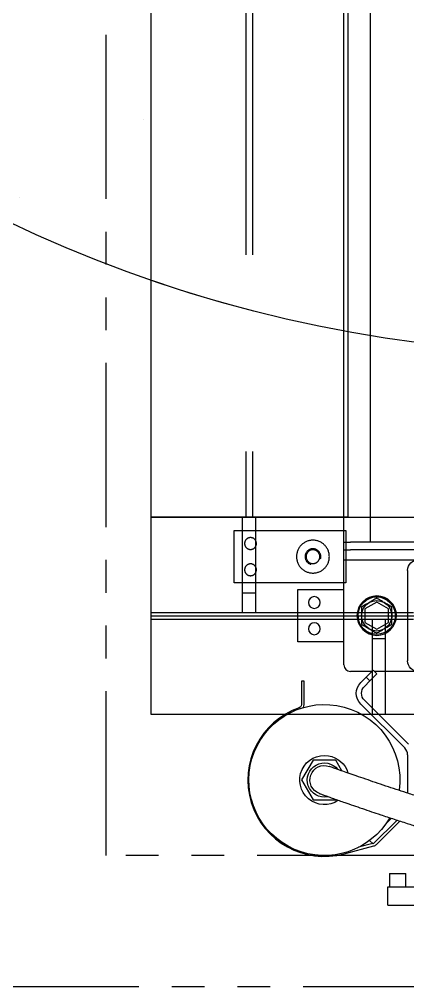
# Model space of a CAD drawing. Header units: millimetres. Extents: x 10462777 to 22643323, y 453826 to 1389191.
# Drawn here: x 11307472 to 11308063, y 593867 to 595340 of the extents above; entities that cross this region are included whole.
import ezdxf

# ---------------------------------------------------------------- set-up
doc = ezdxf.new("R2010")
doc.units = ezdxf.units.MM
doc.header["$LTSCALE"] = 200
doc.header["$MEASUREMENT"] = 0
doc.linetypes.add('DASHED', pattern=[3.5, 2, -1.5])
doc.linetypes.add('PHANTOM', pattern=[2.5, 1.25, -0.25, 0.25, -0.25, 0.25, -0.25])
doc.layers.get('0').update_dxf_attribs({"linetype": 'CONTINUOUS'})
doc.layers.add('2', color=2, linetype='CONTINUOUS')
doc.layers.add('DV1_DEFAULT', color=7, linetype='CONTINUOUS')
for name, color, linetype, true_color in [('203', 7, 'CONTINUOUS', 0xffffff), ('TOP$1', 7, 'CONTINUOUS', 0xffffff), ('TOP$23', 7, 'CONTINUOUS', 0xffffff)]:
    doc.layers.add(name, color=color, linetype=linetype, true_color=true_color)
doc.layers.add('LAYOUT', color=8, linetype='CONTINUOUS', lineweight=25)

# ---------------------------------------------------------------- blocks, each defined once
blk = doc.blocks.new('r710ic')
at = {"layer": 'DV1_DEFAULT', "color": 7, "linetype": 'Continuous', "lineweight": 0}
blk.add_arc((272041.4, 104232.6), 2050.1, 156.2009, 202.8943, dxfattribs=at)
at = {"layer": 'LAYOUT', "color": 3}
blk.add_circle((272041.4, 104232.6), 2050.1, dxfattribs=at)
blk = doc.blocks.new('A$C7DA30AB0')
at = {"layer": 'LAYOUT', "color": 6, "linetype": 'PHANTOM'}
blk.add_circle((3030.4, 3026, 0), 2693, dxfattribs=at)

msp = doc.modelspace()

# ---------------------------------------------------------------- linework, layer by layer
at = {"ltscale": 10}
msp.add_line((11308018.66452, 594431.71124), (11308991.56045, 594431.71124), dxfattribs=at)
at = {"layer": '2', "color": 252, "linetype": 'Continuous'}
for p, q in [((11307965.95847, 594543.85923, 0), (11307965.95847, 596231.87715, 0)), ((11308005.95904, 595716.86467, 0), (11308005.95904, 594543.85923, 0)), ((11307965.59794, 594531.85906, 0), (11307965.59794, 594543.85923, 0)), ((11307965.59794, 594543.85923, 0), (11307975.59808, 594543.85923, 0)), ((11307965.59794, 594531.85906, 0), (11307975.59808, 594531.85906, 0)), ((11307965.77821, 594516.85885, 0), (11307965.77821, 594531.85906, 0)), ((11307965.77821, 594531.85906, 0), (11307975.77835, 594531.85906, 0)), ((11307965.95847, 594543.85923, 0), (11307975.95861, 594543.85923, 0)), ((11308088.41117, 594531.85906, 0), (11307975.77835, 594531.85906, 0)), ((11308005.95904, 594543.85923, 0), (11307975.95861, 594543.85923, 0)), ((11308088.23091, 594543.85923, 0), (11308005.95967, 594543.85923, 0)), ((11307965.77821, 594356.85657, 0), (11307965.77821, 594516.85885, 0)), ((11307965.77821, 594516.85885, 0), (11307975.77835, 594516.85885, 0)), ((11307975.77835, 594516.85885, 0), (11308088.41117, 594516.85885, 0)), ((11308062.89414, 594500.85862, 0), (11308062.89414, 594362.85666, 0)), ((11307895.77721, 594471.85821, 0), (11307965.77836, 594471.85821, 0)), ((11307895.77721, 594391.85707, 0), (11307895.77721, 594471.85821, 0)), ((11307965.77836, 594391.85707, 0), (11307895.77721, 594391.85707, 0)), ((11308008.53756, 594346.85643, 0), (11307975.77835, 594346.85643, 0)), ((11308078.93794, 594346.85643, 0), (11308012.25605, 594346.85643, 0))]:
    msp.add_line(p, q, dxfattribs=at)
at = {"layer": '2', "color": 60, "linetype": 'Continuous'}
for p, q in [((11308015.77892, 594452.64254, 0), (11307997.77866, 594442.25009, 0)), ((11308033.77917, 594442.25009, 0), (11308015.77892, 594452.64254, 0)), ((11307997.77866, 594442.25009, 0), (11307997.77866, 594421.46519, 0)), ((11308033.77917, 594421.46519, 0), (11308033.77917, 594442.25009, 0)), ((11307997.77866, 594421.46519, 0), (11308015.77892, 594411.07273, 0)), ((11308015.77892, 594411.07273, 0), (11308033.77917, 594421.46519, 0)), ((11307999.78517, 594338.10445, 0), (11308010.39192, 594348.71121, 0)), ((11308016.04886, 594343.05427, 0), (11308005.4421, 594332.44752, 0)), ((11308010.39192, 594348.71121, 0), (11308016.04886, 594343.05427, 0)), ((11307991.47655, 594329.79583, 0), (11307999.78517, 594338.10445, 0)), ((11307997.13348, 594324.1389, 0), (11308005.4421, 594332.44752, 0)), ((11308005.4421, 594332.44752, 0), (11307999.78517, 594338.10445, 0)), ((11308058.38612, 594230.35888, 0), (11307991.47655, 594297.26846, 0)), ((11308064.04306, 594236.01581, 0), (11307997.13348, 594302.92539, 0)), ((11307918.83054, 594211.52276, 0), (11307901.50978, 594181.52233, 0)), ((11307953.47205, 594211.52276, 0), (11307918.83054, 594211.52276, 0)), ((11307962.81822, 594195.33472, 0), (11307953.47205, 594211.52276, 0)), ((11308062.77958, 594219.75213, 0), (11308062.77958, 594161.44132, 0)), ((11307901.50978, 594181.52233, 0), (11307918.83054, 594151.52191, 0)), ((11307918.83054, 594151.52191, 0), (11307953.47205, 594151.52191, 0)), ((11308046.70871, 594120.40316, 0), (11308010.39192, 594084.08637, 0)), ((11308038.18479, 594123.19311, 0), (11308029.88396, 594114.89227, 0)), ((11308005.04081, 594089.43747, 0), (11308010.39192, 594084.08637, 0)), ((11308035.27919, 594038.97456, 0), (11308035.27919, 594018.97427, 0)), ((11308035.27919, 594038.97456, 0), (11308060.27955, 594038.97456, 0)), ((11308060.27955, 594018.97427, 0), (11308060.27955, 594038.97456, 0)), ((11308032.77916, 594018.97427, 0), (11308080.16592, 594018.97427, 0)), ((11308032.77916, 593990.97388, 0), (11308032.77916, 594018.97427, 0)), ((11308032.77916, 593990.97388, 0), (11308080.16592, 593990.97388, 0))]:
    msp.add_line(p, q, dxfattribs=at)
at = {"layer": '2', "color": 111, "linetype": 'Continuous'}
for p, q in [((11307901.19107, 594331.97605, 0), (11307901.19107, 594296.26485, 0)), ((11307905.19113, 594331.97605, 0), (11307901.19107, 594331.97605, 0)), ((11307905.19113, 594296.27741, 0), (11307905.19113, 594331.97605, 0)), ((11308015.34042, 594083.37793, 0), (11308050.98068, 594119.01819, 0)), ((11307966.30414, 594068.99038, 0), (11308011.30577, 594081.04853, 0)), ((11308009.71429, 594084.76325, 0), (11307988.30476, 594079.02659, 0))]:
    msp.add_line(p, q, dxfattribs=at)
at = {"layer": '2', "color": 252, "linetype": 'Continuous', "extrusion": (0, 0, -1)}
for centre, radius in [((-11307920.77757, 594451.85792, 0), 9.00013), ((-11308015.77892, 594431.85764, 0), 30.00043), ((-11307920.77757, 594411.85736, 0), 9.00013)]:
    msp.add_circle(centre, radius, dxfattribs=at)
at = {"layer": '2', "color": 252, "linetype": 'Continuous'}
msp.add_circle((11308015.77892, 594431.85764, 0), 28.5004, dxfattribs=at)
for centre, radius, start, end in [((11308015.77892, 594431.85764, 0), 28.67341, 344.99999996, 255.00000008), ((11308015.77892, 594431.85764, 0), 23.00033, 240, 300), ((11307975.77835, 594356.85657, 0), 10.00014, 180, 270)]:
    msp.add_arc(centre, radius, start, end, dxfattribs=at)
at = {"layer": '2', "color": 252, "linetype": 'Continuous', "extrusion": (0, 0, -1)}
for start, end in [(0, 60), (60, 120), (120, 180), (300, 0), (180, 240)]:
    msp.add_arc((-11308015.77892, 594431.85764, 0), 23.00033, start, end, dxfattribs=at)
at = {"layer": '2', "color": 60, "linetype": 'Continuous', "extrusion": (0, 0, -1)}
for centre, radius, start, end in [((-11308007.74023, 594313.53214, 0), 23.00033, 315, 45), ((-11308007.74023, 594313.53214, 0), 15.00021, 315, 45), ((-11307936.15129, 594181.52233, 0), 115.00163, 210.19941494, 99.38129087), ((-11307936.15129, 594181.52233, 0), 115.00163, 99.38129087, 187.82879076), ((-11307936.15129, 594181.52233, 0), 37.50053, 235.70317431, 99.38129087), ((-11307936.15129, 594181.52233, 0), 26.00037, 259.50938185, 141.86249671), ((-11307936.15129, 594181.52233, 0), 37.50053, 99.38129087, 163.056291)]:
    msp.add_arc(centre, radius, start, end, dxfattribs=at)
at = {"layer": '2', "color": 111, "linetype": 'Continuous', "extrusion": (0, 0, -1)}
msp.add_arc((-11307896.191, 594296.26485, 0), 5.00007, 180, 250.79878793, dxfattribs=at)
at = {"layer": '2', "color": 111, "linetype": 'Continuous'}
for centre, radius, start, end in [((11307896.191, 594296.27741, 0), 9.00013, 331.36567025, 0), ((11307936.15129, 594181.52233, 0), 116.50165, 109.20121207, 284.99999992), ((11308008.97637, 594089.74198, 0), 9.00013, 284.99999992, 315)]:
    msp.add_arc(centre, radius, start, end, dxfattribs=at)
at = {"layer": '2', "color": 60, "linetype": 'Continuous'}
msp.add_arc((11308047.77937, 594219.75213, 0), 15.00021, 0, 45, dxfattribs=at)
at = {"layer": '2', "color": 27, "linetype": 'Continuous', "extrusion": (0, 0, -1)}
msp.add_arc((-11307936.15129, 594181.52233, 0), 22.00031, 290.10936701, 110.10935814, dxfattribs=at)
at = {"layer": '2', "color": 252, "linetype": 'Continuous', "extrusion": (0, 0, -1)}
for centre, major_axis, start_param, end_param in [((11308078.93344, 594500.85862, 0), (-16.0393, 0), 0, 1.5707963268), ((11308078.93344, 594362.85666, 0), (16.0393, 0), 1.5707963268, 3.1415926536)]:
    msp.add_ellipse(centre, major_axis=major_axis, ratio=0.9975640503, start_param=start_param, end_param=end_param, dxfattribs=at)
at = {"layer": '2', "color": 252, "linetype": 'Continuous'}
for points, knots in [([(11308015.77892, 594458.41613, 0), (11308013.89764, 594457.32997, 0), (11308012.00262, 594456.23588, 0), (11308008.17297, 594454.02483, 0), (11308006.23804, 594452.9077, 0), (11308004.27875, 594451.77651, 0)], [0, 0, 0, 0, 0.5, 0.5, 1, 1, 1, 1]), ([(11308027.27908, 594451.77651, 0), (11308025.33428, 594452.89934, 0), (11308023.40352, 594454.01406, 0), (11308020.52527, 594455.67582, 0), (11308019.5688, 594456.22804, 0), (11308017.66087, 594457.32958, 0), (11308016.71484, 594457.87577, 0), (11308015.77892, 594458.41613, 0)], [0, 0, 0, 0, 0.5, 0.5, 0.75, 0.75, 1, 1, 1, 1]), ([(11308004.27875, 594451.77651, 0), (11308003.79076, 594451.49477, 0), (11308003.30033, 594451.21162, 0), (11308002.32403, 594450.64795, 0), (11308001.83758, 594450.36709, 0), (11308000.38306, 594449.52733, 0), (11307999.41987, 594448.97123, 0), (11307996.5474, 594447.31281, 0), (11307994.65517, 594446.22033, 0), (11307992.77859, 594445.13688, 0)], [0, 0, 0, 0, 0.125, 0.125, 0.25, 0.25, 0.5, 0.5, 1, 1, 1, 1]), ([(11307992.77859, 594445.13688, 0), (11307992.77859, 594442.96457, 0), (11307992.77859, 594440.77639, 0), (11307992.77859, 594436.35429, 0), (11307992.77859, 594434.12003, 0), (11307992.77859, 594431.85764, 0)], [0, 0, 0, 0, 0.5, 0.5, 1, 1, 1, 1]), ([(11308038.77924, 594445.13688, 0), (11308036.9194, 594446.21067, 0), (11308035.03574, 594447.2982, 0), (11308032.15657, 594448.96049, 0), (11308031.18785, 594449.51978, 0), (11308029.22947, 594450.65045, 0), (11308028.25216, 594451.2147, 0), (11308027.27908, 594451.77651, 0)], [0, 0, 0, 0, 0.5, 0.5, 0.75, 0.75, 1, 1, 1, 1]), ([(11308038.77924, 594431.85764, 0), (11308038.77924, 594432.42112, 0), (11308038.77924, 594432.98742, 0), (11308038.77924, 594434.11476, 0), (11308038.77924, 594434.67647, 0), (11308038.77924, 594436.356, 0), (11308038.77924, 594437.4682, 0), (11308038.77924, 594440.78503, 0), (11308038.77924, 594442.97, 0), (11308038.77924, 594445.13688, 0)], [0, 0, 0, 0, 0.125, 0.125, 0.25, 0.25, 0.5, 0.5, 1, 1, 1, 1]), ([(11307992.77859, 594431.85764, 0), (11307992.77859, 594431.29416, 0), (11307992.77859, 594430.72786, 0), (11307992.77859, 594429.60052, 0), (11307992.77859, 594429.03881, 0), (11307992.77859, 594427.35928, 0), (11307992.77859, 594426.24708, 0), (11307992.77859, 594422.93024, 0), (11307992.77859, 594420.74528, 0), (11307992.77859, 594418.57839, 0)], [0, 0, 0, 0, 0.125, 0.125, 0.25, 0.25, 0.5, 0.5, 1, 1, 1, 1]), ([(11308038.77924, 594418.57839, 0), (11308038.77924, 594420.75071, 0), (11308038.77924, 594422.93888, 0), (11308038.77924, 594427.36099, 0), (11308038.77924, 594429.59525, 0), (11308038.77924, 594431.85764, 0)], [0, 0, 0, 0, 0.5, 0.5, 1, 1, 1, 1]), ([(11307992.77859, 594418.57839, 0), (11307993.71452, 594418.03804, 0), (11307994.66055, 594417.49185, 0), (11307996.56847, 594416.39031, 0), (11307997.52494, 594415.83809, 0), (11308000.40319, 594414.17633, 0), (11308002.33395, 594413.0616, 0), (11308004.27875, 594411.93877, 0)], [0, 0, 0, 0, 0.25, 0.25, 0.5, 0.5, 1, 1, 1, 1]), ([(11308027.27908, 594411.93877, 0), (11308027.76707, 594412.22051, 0), (11308028.2575, 594412.50366, 0), (11308029.2338, 594413.06733, 0), (11308029.72026, 594413.34819, 0), (11308031.17477, 594414.18795, 0), (11308032.13796, 594414.74405, 0), (11308035.01043, 594416.40247, 0), (11308036.90267, 594417.49495, 0), (11308038.77924, 594418.57839, 0)], [0, 0, 0, 0, 0.125, 0.125, 0.25, 0.25, 0.5, 0.5, 1, 1, 1, 1]), ([(11308004.27875, 594411.93877, 0), (11308005.25183, 594411.37697, 0), (11308006.22914, 594410.81271, 0), (11308008.18752, 594409.68204, 0), (11308009.15624, 594409.12275, 0), (11308012.03541, 594407.46046, 0), (11308013.91907, 594406.37293, 0), (11308015.77892, 594405.29915, 0)], [0, 0, 0, 0, 0.25, 0.25, 0.5, 0.5, 1, 1, 1, 1]), ([(11308015.77892, 594405.29915, 0), (11308017.66019, 594406.38531, 0), (11308019.55521, 594407.47939, 0), (11308023.38486, 594409.69045, 0), (11308025.31979, 594410.80758, 0), (11308027.27908, 594411.93877, 0)], [0, 0, 0, 0, 0.5, 0.5, 1, 1, 1, 1])]:
    msp.add_open_spline(points, degree=3, knots=knots, dxfattribs=at)
at = {"layer": '2', "color": 27, "linetype": 'Continuous'}
for points, knots in [([(11308507.93944, 594093.16344, 0), (11308508.73172, 594090.6609, 0), (11308509.72406, 594086.47244, 0), (11308509.73403, 594081.86527, 0), (11308508.8744, 594078.96916, 0), (11308507.62081, 594077.33615, 0), (11308506.43398, 594076.64447, 0), (11308505.1119, 594076.419, 0), (11308505.30512, 594077.55172, 0), (11308502.26973, 594075.64008, 0), (11308494.01608, 594072.79981, 0), (11308482.11356, 594070.67236, 0), (11308465.52576, 594069.60237, 0), (11308446.3408, 594069.86752, 0), (11308423.76845, 594071.52188, 0), (11308397.30233, 594074.74228, 0), (11308367.18943, 594079.60789, 0), (11308334.35422, 594085.99877, 0), (11308300.21126, 594093.562, 0), (11308267.10698, 594101.6084, 0), (11308237.25332, 594109.36629, 0), (11308212.13701, 594116.20527, 0), (11308189.15076, 594122.67382, 0), (11308167.96538, 594128.81151, 0), (11308147.78263, 594134.80738, 0), (11308130.28461, 594140.11252, 0), (11308113.61998, 594145.25022, 0), (11308096.76302, 594150.529, 0), (11308078.65536, 594156.29145, 0), (11308061.19258, 594161.94011, 0), (11308044.50236, 594167.41637, 0), (11308028.70904, 594172.666, 0), (11308013.05824, 594177.93525, 0), (11307997.87973, 594183.11018, 0), (11307983.94314, 594187.92054, 0), (11307971.50188, 594192.26437, 0), (11307960.84784, 594196.02522, 0), (11307953.35757, 594198.69779, 0), (11307948.34583, 594200.50017, 0), (11307945.39566, 594201.56849, 0), (11307944.11732, 594202.03439, 0), (11307943.77049, 594202.16122, 0), (11307943.71337, 594202.18215, 0), (11307943.70743, 594202.18433, 0), (11307943.7072, 594202.18442, 0), (11307943.70719, 594202.18443, 0)], [0, 0, 0, 0, 0.0193910409, 0.0364009243, 0.0512340901, 0.0640552434, 0.0749970471, 0.0841654977, 0.0981305814, 0.1133503658, 0.1312218134, 0.1558634056, 0.1770969341, 0.1976162852, 0.2187390625, 0.2403597968, 0.2624432447, 0.2847163694, 0.3062886172, 0.3275269352, 0.3471306885, 0.3643464965, 0.3791867276, 0.3975987499, 0.414539098, 0.4314450489, 0.4470619569, 0.4657618932, 0.4880621452, 0.5145927266, 0.5393682665, 0.567783792, 0.600352555, 0.6376549382, 0.6803437559, 0.7256904068, 0.7770251984, 0.8350764507, 0.8774568839, 0.9233592569, 0.9668763411, 0.9870015838, 0.996052481, 0.9996414093, 1, 1, 1, 1]), ([(11307928.59354, 594160.86092, 0), (11307928.59608, 594160.85999, 0), (11307928.60383, 594160.85715, 0), (11307928.62702, 594160.84867, 0), (11307928.67971, 594160.8294, 0), (11307928.82327, 594160.77695, 0), (11307929.23736, 594160.62587, 0), (11307930.44307, 594160.18711, 0), (11307933.06795, 594159.23634, 0), (11307937.40886, 594157.67494, 0), (11307942.84908, 594155.73062, 0), (11307949.63883, 594153.32069, 0), (11307957.85288, 594150.42805, 0), (11307967.70572, 594146.98599, 0), (11307979.34892, 594142.95531, 0), (11307992.97173, 594138.29129, 0), (11308006.93376, 594133.56437, 0), (11308022.82224, 594128.24565, 0), (11308040.62251, 594122.36562, 0), (11308060.35634, 594115.95591, 0), (11308079.15092, 594109.95004, 0), (11308097.89015, 594104.05851, 0), (11308117.8709, 594097.88878, 0), (11308139.8212, 594091.25155, 0), (11308166.40642, 594083.41192, 0), (11308193.84763, 594075.59731, 0), (11308220.72716, 594068.26082, 0), (11308241.92474, 594062.67703, 0), (11308261.67617, 594057.67219, 0), (11308280.70733, 594053.03735, 0), (11308299.06216, 594048.76632, 0), (11308318.42793, 594044.49667, 0), (11308343.66654, 594039.28466, 0), (11308375.59532, 594033.47881, 0), (11308409.72318, 594028.68126, 0), (11308439.46133, 594026.08356, 0), (11308464.58568, 594025.48384, 0), (11308486.82674, 594026.81014, 0), (11308502.73159, 594029.64584, 0), (11308513.94586, 594033.06593, 0), (11308521.38189, 594036.07582, 0), (11308529.21439, 594040.29224, 0), (11308537.25297, 594046.1901, 0), (11308545.49435, 594055.17029, 0), (11308550.72006, 594065.41473, 0), (11308553.23477, 594075.72893, 0), (11308553.89904, 594084.99533, 0), (11308552.91406, 594095.43862, 0), (11308551.07246, 594102.84491, 0), (11308549.78978, 594106.75032, 0)], [0, 0, 0, 0, 0.0035570124, 0.0070954509, 0.0126166463, 0.022357794, 0.0393818563, 0.0686320771, 0.1173774409, 0.1573666951, 0.1942683481, 0.2344790247, 0.2709755065, 0.3040797089, 0.3436146797, 0.3782423118, 0.4085394997, 0.4350178029, 0.4688470278, 0.4962622885, 0.518422997, 0.5387892545, 0.5587014266, 0.5783101001, 0.5980205049, 0.6235790346, 0.6381238062, 0.6520854082, 0.6643287629, 0.6750674647, 0.6872588953, 0.6982047164, 0.711206035, 0.7353274824, 0.7620714683, 0.7869614723, 0.8099721166, 0.8336137644, 0.858330738, 0.8697294083, 0.8799692659, 0.8898809894, 0.9032465882, 0.9206935015, 0.9424563564, 0.9550397395, 0.9687981319, 0.9837691946, 1, 1, 1, 1])]:
    msp.add_open_spline(points, degree=3, knots=knots, dxfattribs=at)
at = {"layer": '203', "color": 172, "linetype": 'Continuous'}
for p, q in [((11307660.56583, 595188.21842, 0), (11307660.56662, 595188.21904, 0)), ((11307660.56583, 595188.21842, 0), (11307660.56662, 595188.21904, 0)), ((11307472.47424, 595069.18397, 0), (11307472.47486, 595069.18318, 0))]:
    msp.add_line(p, q, dxfattribs=at)
at = {"layer": 'TOP$1', "color": 155, "linetype": 'PHANTOM'}
msp.add_line((11309083.66913, 594066.71124), (11307603.66913, 594066.71124), dxfattribs=at)
at = {"layer": 'TOP$23', "color": 155, "linetype": 'PHANTOM'}
for p, q in [((11307603.66913, 594066.71124), (11307603.66913, 601331.71124)), ((11309083.66913, 594066.71124), (11307603.66913, 594066.71124)), ((11307403.66913, 593866.71124), (11309283.66913, 593866.71124))]:
    msp.add_line(p, q, dxfattribs=at)
at = {"layer": 'TOP$23', "linetype": 'DASHED'}
for p, q in [((11307816.66913, 600981.71124), (11307816.66913, 594581.71124)), ((11307826.66913, 600981.71124), (11307826.66913, 594581.71124)), ((11307811.66913, 594466.71124), (11307811.66913, 594581.71124)), ((11307831.66913, 594466.71124), (11307831.66913, 594581.71124)), ((11307811.66913, 594466.71124), (11307831.66913, 594466.71124)), ((11307811.66913, 594436.71124), (11307811.66913, 594466.71124)), ((11307831.66913, 594436.71124), (11307831.66913, 594466.71124)), ((11307671.66913, 594436.71124), (11309015.66913, 594436.71124)), ((11307671.66913, 594426.71124), (11309015.66913, 594426.71124)), ((11308008.66913, 594426.71124), (11308008.66913, 594396.71124)), ((11308028.66913, 594426.71124), (11308028.66913, 594396.71124)), ((11308028.66913, 594396.71124), (11308008.66913, 594396.71124)), ((11308008.66913, 594396.71124), (11308008.66913, 594281.71124)), ((11308028.66913, 594396.71124), (11308028.66913, 594281.71124))]:
    msp.add_line(p, q, dxfattribs=at)
at = {"layer": 'TOP$23', "linetype": 'Continuous'}
for p, q in [((11307971.66913, 596841.71124), (11307971.66913, 594581.71124)), ((11307671.66913, 596611.71124), (11307671.66913, 594581.71124)), ((11307671.66913, 594581.71124), (11307671.66913, 594281.71124)), ((11307671.66913, 594581.71124), (11309015.66913, 594581.71124)), ((11307971.66913, 594581.71124), (11307671.66913, 594581.71124)), ((11307671.66913, 594431.71124), (11309015.66913, 594431.71124)), ((11307671.66913, 594281.71124), (11309015.66913, 594281.71124))]:
    msp.add_line(p, q, dxfattribs=at)
at = {"layer": 'TOP$23', "linetype": 'PHANTOM'}
for p, q in [((11307798.66913, 594481.71124), (11307798.66913, 594561.71124)), ((11307798.66913, 594561.71124), (11307968.66913, 594561.71124)), ((11307968.66913, 594561.71124), (11307968.66913, 594481.71124)), ((11307968.66913, 594481.71124), (11307798.66913, 594481.71124))]:
    msp.add_line(p, q, dxfattribs=at)
at = {"layer": 'TOP$23', "linetype": 'PHANTOM', "extrusion": (0, 0, -1)}
for centre, radius in [((-11307823.66913, 594541.71124), 9), ((-11307918.66913, 594521.71124), 25), ((-11307918.66913, 594521.71124), 10.5), ((-11307823.66913, 594501.71124), 9)]:
    msp.add_circle(centre, radius, dxfattribs=at)
at = {"layer": 'TOP$23', "linetype": 'DASHED'}
msp.add_arc((11307918.66913, 594521.71124), 12, 344.99999993, 254.99999998, dxfattribs=at)

# ---------------------------------------------------------------- block references
at = {"ltscale": 10, "rotation": 180}
msp.add_blockref('A$C7DA30AB0', (11313764.24811, 600747.76955, 0), dxfattribs=at)
at = {"layer": 'LAYOUT', "color": 2, "rotation": 89.99999999999999}
msp.add_blockref('r710ic', (11412573.40786, 324839.74027, 0), dxfattribs=at)

doc.saveas('drawing.dxf')
